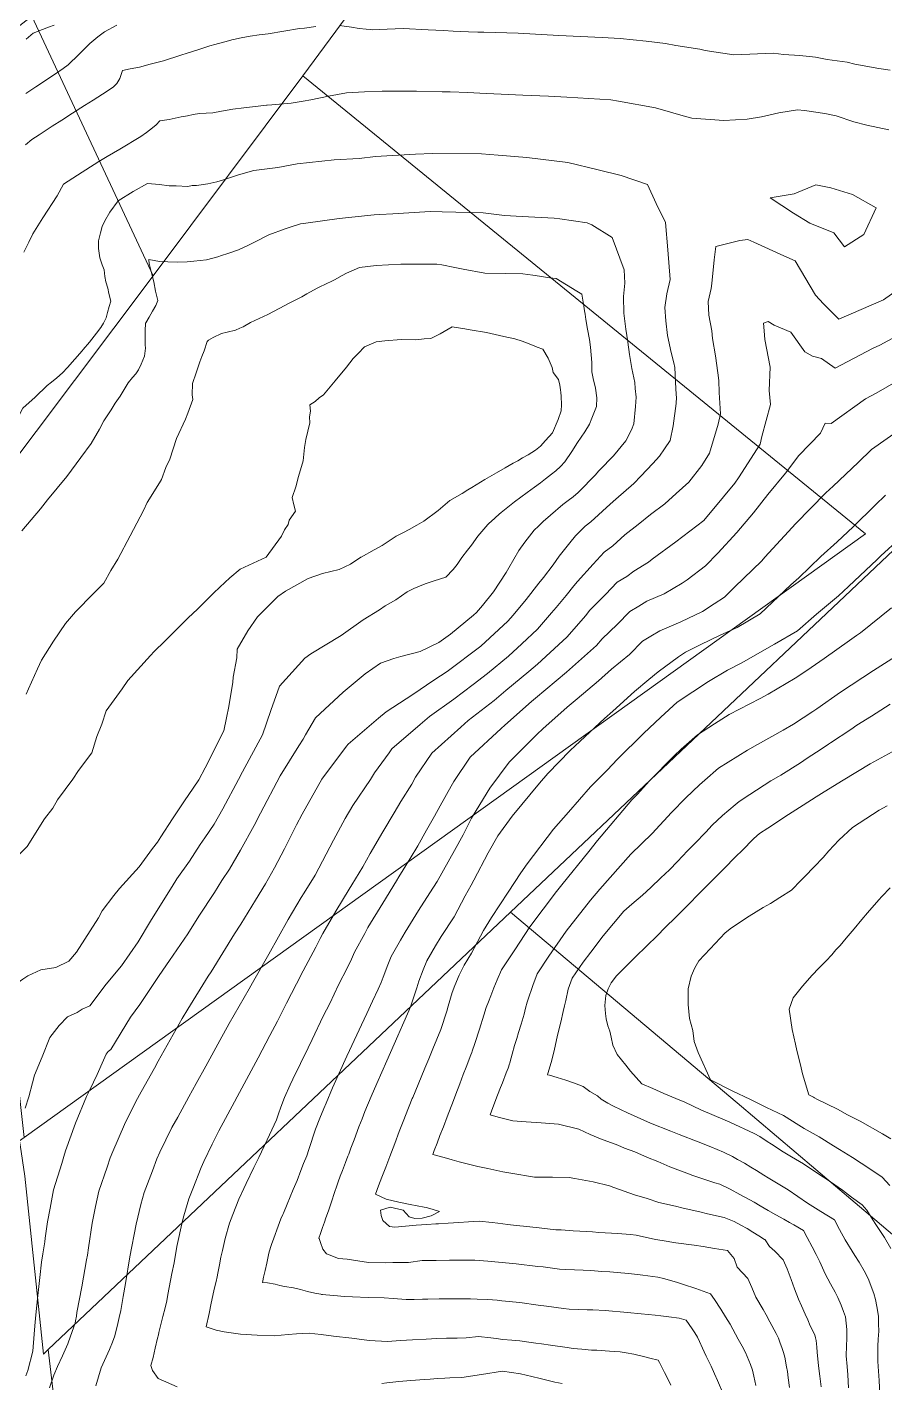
# Model space of a CAD drawing. Header units: inches. Extents: x 11351264 to 11356330, y 6702313 to 6706468.
# Drawn here: x 11353793 to 11354160, y 6705391 to 6705971 of the extents above; entities that cross this region are included whole.
import ezdxf

# ---------------------------------------------------------------- set-up
doc = ezdxf.new("R2010")
doc.units = ezdxf.units.IN
doc.header["$MEASUREMENT"] = 0
doc.layers.add('Shumate_Contours_clip1', color=7, linetype='Continuous', lineweight=0)
doc.layers.add('Shumate_Parcels_clip1', color=7, linetype='Continuous', lineweight=0)

msp = doc.modelspace()

# ---------------------------------------------------------------- linework, layer by layer
at = {"layer": 'Shumate_Contours_clip1'}
msp.add_line((11354070.89, 6705810.3, 1440), (11354070.83, 6705809.78, 1440), dxfattribs=at)
for points, elevation in [([(11353792.33, 6705920.57), (11353795.03, 6705922.74), (11353798.19, 6705924.86), (11353803.74, 6705928.46), (11353807.85, 6705931.09), (11353812.46, 6705934.08), (11353817.55, 6705937.33), (11353821.2, 6705939.69), (11353827.24, 6705943.56), (11353829.93, 6705945.3), (11353831.41, 6705946.72), (11353832.7, 6705948.88), (11353833.81, 6705952.36), (11353837.12, 6705953.02), (11353841.09, 6705953.79), (11353845.69, 6705955.04), (11353851.39, 6705956.53), (11353858.72, 6705958.84), (11353861.53, 6705959.72), (11353866.05, 6705961.25), (11353871.15, 6705962.83), (11353873.37, 6705963.53), (11353879.15, 6705965.1), (11353880.57, 6705965.48), (11353881.35, 6705965.63), (11353884.69, 6705966.33), (11353888.44, 6705967), (11353892.28, 6705967.56), (11353896.22, 6705967.99), (11353902.92, 6705969.16), (11353909.65, 6705970.29), (11353911.78, 6705970.48), (11353916.56, 6705971.17)], 1436), ([(11353792.36, 6705942.52), (11353796.63, 6705945.38), (11353800.02, 6705947.53), (11353801.89, 6705948.75), (11353805.18, 6705950.98), (11353808.34, 6705953.16), (11353810.51, 6705954.73), (11353811.2, 6705955.55), (11353814.46, 6705958.43), (11353816.53, 6705960.63), (11353819.76, 6705963.88), (11353823.26, 6705966.77), (11353826.12, 6705968.87), (11353831.36, 6705971.74)], 1434), ([(11353792.61, 6705965.73), (11353795.55, 6705968.37), (11353799.62, 6705969.94), (11353802.09, 6705970.83), (11353804.54, 6705971.78)], 1432), ([(11353926.73, 6705971.6), (11353931.86, 6705970.84), (11353935.16, 6705970.35), (11353938.13, 6705970.02), (11353939.8, 6705969.83)], 1436), ([(11353939.8, 6705969.83), (11353940.94, 6705969.7), (11353943.67, 6705969.86), (11353953.95, 6705970.37), (11353964.68, 6705969.8), (11353971.23, 6705969.46), (11353975.35, 6705969.16), (11353981.94, 6705968.91), (11353986.01, 6705968.75), (11353988.56, 6705968.76), (11354003.21, 6705968.39), (11354020.6, 6705967.31), (11354039.21, 6705966.49), (11354046.88, 6705965.98), (11354058.11, 6705964.94), (11354066.35, 6705963.87), (11354070.71, 6705963.04), (11354081, 6705961.5), (11354083.34, 6705960.94), (11354095.57, 6705959), (11354112.51, 6705959.75), (11354116.84, 6705959.24), (11354123.85, 6705958.82), (11354130.6, 6705957.99), (11354135.57, 6705957.01), (11354144.18, 6705955.84), (11354147.35, 6705955.04), (11354157.65, 6705953.22), (11354162.5, 6705952.42)], 1436), ([(11353895.79, 6705937.49), (11353897.74, 6705937.68), (11353906.02, 6705938.41), (11353911.22, 6705939.2), (11353914.42, 6705939.73), (11353921.99, 6705941.36), (11353929.67, 6705942.76), (11353937.45, 6705943.27), (11353944.96, 6705943.55), (11353949.01, 6705943.53), (11353959.66, 6705943.51), (11353970.65, 6705943.22), (11353974.16, 6705943.18), (11353981.68, 6705942.92), (11353986.76, 6705942.62), (11353989.64, 6705942.48), (11354005.29, 6705941.77), (11354016.26, 6705941.42), (11354024.09, 6705940.9), (11354042.93, 6705939.76), (11354046.2, 6705939.2), (11354062.09, 6705936.31), (11354074.94, 6705932.6), (11354077.59, 6705932), (11354091.3, 6705930.97), (11354101.32, 6705931.51), (11354107.43, 6705932.44), (11354114.86, 6705934.19), (11354122.89, 6705935.46), (11354125.83, 6705935.24), (11354134.48, 6705933.94), (11354139.37, 6705932.93), (11354146.97, 6705930.34), (11354152.55, 6705928.91), (11354161.92, 6705926.91)], 1438), ([(11353791.55, 6705874.62), (11353793.63, 6705878.83), (11353795.45, 6705882.38), (11353799.63, 6705889.24), (11353805.89, 6705898.63), (11353808.52, 6705903.71), (11353814.56, 6705907.58), (11353823.67, 6705913.33), (11353827.3, 6705915.48), (11353832.68, 6705918.66), (11353841.68, 6705924.02), (11353844.13, 6705925.85), (11353846.67, 6705927.78), (11353848.16, 6705929.12), (11353849.86, 6705930.76), (11353853.75, 6705931.37), (11353858.89, 6705932.44), (11353861.7, 6705932.98), (11353864.03, 6705933.45), (11353866.82, 6705933.96), (11353869.69, 6705934.08), (11353872.54, 6705934.21), (11353876.22, 6705934.99), (11353881.09, 6705935.75), (11353885.76, 6705936.4), (11353889.44, 6705936.84), (11353895.49, 6705937.46), (11353895.79, 6705937.49)], 1438), ([(11353864.38, 6705903.13), (11353865.54, 6705903.12), (11353870.35, 6705903.88), (11353874.21, 6705904.67), (11353877.03, 6705905.52), (11353883.45, 6705907.61), (11353890, 6705909.47), (11353900.3, 6705910.81), (11353908.61, 6705912.42), (11353924.5, 6705914.1), (11353935.12, 6705914.73), (11353942.11, 6705915.49), (11353959.31, 6705916.46), (11353966.52, 6705916.76), (11353987.51, 6705916.66), (11353994.71, 6705916.13), (11354006.97, 6705915.15), (11354024.52, 6705912.94), (11354037.46, 6705909.84), (11354047.36, 6705907.36), (11354058.56, 6705903.49), (11354062.36, 6705895.45), (11354066.31, 6705887.23), (11354067.28, 6705875.53), (11354068.26, 6705862.81), (11354066.96, 6705856.76), (11354066.03, 6705850.87), (11354066.47, 6705845.16), (11354067.19, 6705838.87), (11354068.8, 6705831.66), (11354069.94, 6705827.16), (11354070.25, 6705825.14), (11354070.79, 6705816.09), (11354071.1, 6705811.9), (11354070.89, 6705810.3)], 1440), ([(11353816.95, 6705832.94), (11353819.62, 6705836.04), (11353822.66, 6705839.84), (11353824.46, 6705842.34), (11353825.72, 6705844.18), (11353826.83, 6705846.52), (11353827.45, 6705848.76), (11353828.12, 6705851.31), (11353828.88, 6705853.56), (11353827.91, 6705856.89), (11353827.54, 6705859.13), (11353826.61, 6705861.88), (11353826.23, 6705864.2), (11353825.9, 6705867.04), (11353825.1, 6705869.21), (11353824.1, 6705872.09), (11353823.54, 6705876.19), (11353823.55, 6705879.41), (11353824.36, 6705882.82), (11353825.07, 6705885.54), (11353826.29, 6705887.99), (11353828.34, 6705891.73), (11353831.95, 6705896.61), (11353838.34, 6705900.53), (11353844.49, 6705903.91), (11353849.66, 6705903.49), (11353853.82, 6705903.04), (11353856.83, 6705902.94), (11353861.75, 6705902.69), (11353863.57, 6705903.14), (11353864.38, 6705903.13)], 1440), ([(11353864.34, 6705870.69), (11353869.76, 6705871.29), (11353874.68, 6705872.58), (11353876.21, 6705873.09), (11353878.91, 6705873.96), (11353883.48, 6705875.54), (11353887.47, 6705877.45), (11353890.07, 6705878.68), (11353896.53, 6705882.04), (11353903.43, 6705884.61), (11353906.05, 6705885.44), (11353909.98, 6705886.66), (11353912.28, 6705886.96), (11353926.56, 6705889.01), (11353941.55, 6705890.5), (11353944.03, 6705890.7), (11353949.54, 6705890.95), (11353965.5, 6705892), (11353970.67, 6705891.9), (11353988.23, 6705891.36), (11353997.4, 6705890.26), (11354005.01, 6705889.9), (11354018.6, 6705889.1), (11354021.08, 6705888.82), (11354032.75, 6705887.08), (11354034.82, 6705886.24), (11354043.42, 6705880.9), (11354048.69, 6705867.04), (11354048.94, 6705861.25), (11354048.33, 6705855.65), (11354048.44, 6705848.44), (11354049.4, 6705841.64), (11354050.18, 6705836.23), (11354050.2, 6705836.06)], 1442), ([(11354176.76, 6705866.3), (11354159.6, 6705854.12), (11354140.59, 6705845.86), (11354134, 6705852.52), (11354130.62, 6705856.24), (11354121.91, 6705870.87), (11354117.02, 6705873.07), (11354104.08, 6705878.85), (11354101.51, 6705879.99), (11354098.1, 6705879.51), (11354087.86, 6705877.06), (11354087.11, 6705871.24), (11354086.11, 6705861.15), (11354085.91, 6705858.99), (11354084.66, 6705853.43), (11354084.82, 6705847.62), (11354086.11, 6705840.85), (11354086.45, 6705837.67), (11354087.68, 6705830.26), (11354088.78, 6705822.96), (11354089.17, 6705819.59), (11354089.31, 6705814.58), (11354089.87, 6705805.41), (11354088.84, 6705801.02), (11354085.19, 6705788.48), (11354081.81, 6705783.31), (11354076.33, 6705776.18), (11354070.91, 6705771.25), (11354066.05, 6705766.83), (11354059.89, 6705762.33), (11354054.6, 6705758.02), (11354048.86, 6705753.53), (11354043.74, 6705748.93), (11354040.01, 6705746.14), (11354035.32, 6705740.96), (11354028.57, 6705733.67), (11354027.08, 6705731.77), (11354023.78, 6705727.65), (11354019.46, 6705722.42), (11354017.55, 6705720.23), (11354011.55, 6705713.14), (11354004.87, 6705706.9), (11353999.04, 6705701.6), (11353990.16, 6705694.29), (11353983.91, 6705689.51), (11353975.75, 6705683.25), (11353965.26, 6705675.89), (11353961.3, 6705672.36), (11353949.17, 6705661.99), (11353948.06, 6705660.29), (11353941.71, 6705651.71), (11353939.95, 6705648.87), (11353932.49, 6705637.76), (11353929.14, 6705632.18), (11353924.22, 6705622.83), (11353919.44, 6705613.94), (11353916.25, 6705607.95), (11353911.58, 6705600.33), (11353910.35, 6705598.38), (11353904.74, 6705588.91), (11353896.43, 6705574.09), (11353889.46, 6705561.78), (11353888.07, 6705559.2), (11353879.45, 6705544.4), (11353875.54, 6705537.15), (11353869.46, 6705526.12), (11353865.41, 6705518.74), (11353862.2, 6705512.98), (11353857.45, 6705504.38), (11353854.94, 6705499.85), (11353849.8, 6705489.37), (11353848.45, 6705486.41), (11353846.59, 6705481.4), (11353843.06, 6705472.1), (11353841.64, 6705466.94), (11353839.68, 6705458.47), (11353836.99, 6705444.51), (11353835.16, 6705433.15), (11353834.13, 6705427.5), (11353833.08, 6705421.5), (11353832.38, 6705418.6), (11353831.49, 6705414.76), (11353830.42, 6705410.27), (11353829.2, 6705407.25), (11353828.51, 6705405.64)], 1438), ([(11353843.57, 6705834.96), (11353843.52, 6705837.22), (11353843.47, 6705840.96), (11353843.61, 6705844.17), (11353843.74, 6705844.4), (11353845.17, 6705846.76), (11353846.71, 6705849.31), (11353848.04, 6705851.75), (11353848.89, 6705853.96), (11353847.97, 6705857.86), (11353847.17, 6705861.82), (11353846.19, 6705865.69), (11353845.32, 6705869.12), (11353845.16, 6705869.61), (11353845.05, 6705871.37), (11353849.69, 6705870.6), (11353853.26, 6705870.49), (11353857.34, 6705870.24), (11353861.51, 6705870.37), (11353864.34, 6705870.69)], 1442), ([(11353919.83, 6705860.51), (11353924.62, 6705862.77), (11353927.86, 6705864.55), (11353929.7, 6705865.57), (11353935.26, 6705868.01), (11353942.43, 6705868.83), (11353952.99, 6705869.5), (11353968.45, 6705869.49), (11353970.48, 6705869.1), (11353976.17, 6705867.97), (11353979.73, 6705867.26), (11353988.97, 6705865.65), (11353997.92, 6705865.4), (11354005.2, 6705865.24), (11354007.4, 6705865.06), (11354009.52, 6705864.73), (11354010.48, 6705864.58)], 1444), ([(11354010.48, 6705864.58), (11354016.81, 6705863.62), (11354019.56, 6705863.31), (11354028.38, 6705857.85), (11354030.48, 6705856.62), (11354031.42, 6705851.42), (11354031.69, 6705849.48)], 1444), ([(11353884.08, 6705841.98), (11353885.54, 6705842.61), (11353888.63, 6705844.41), (11353896.01, 6705847.94), (11353903.3, 6705851.69), (11353905.16, 6705852.77), (11353910.55, 6705855.51), (11353912.68, 6705856.68), (11353917.17, 6705859.15), (11353919.21, 6705860.22), (11353919.83, 6705860.51)], 1444), ([(11354031.69, 6705849.48), (11354031.9, 6705848.05), (11354032.17, 6705845.82), (11354032.98, 6705841.68), (11354033.75, 6705837.13), (11354034.22, 6705833.86), (11354034.71, 6705827.4), (11354034.83, 6705823.32), (11354035.38, 6705820.5), (11354036.32, 6705816.34), (11354036.92, 6705812.27), (11354036.73, 6705808.53), (11354034.76, 6705803.57), (11354033.77, 6705801), (11354031.76, 6705797.74), (11354028.67, 6705793.08), (11354026.24, 6705789.19), (11354023.24, 6705784.86), (11354021.35, 6705782.86), (11354019.3, 6705780.93), (11354017.51, 6705779.48), (11354014.95, 6705777.51), (11354012.74, 6705775.9), (11354010.26, 6705774.05), (11354007.07, 6705771.74), (11354001.65, 6705767.69), (11353995.97, 6705763.18), (11353995.08, 6705762.38)], 1444), ([(11354175.21, 6705844), (11354158.13, 6705834.8), (11354154.91, 6705833.31), (11354139, 6705824.94), (11354133.12, 6705829.01), (11354129.33, 6705830.07), (11354126.03, 6705831.91), (11354120.06, 6705840.4), (11354112.87, 6705843.3), (11354110.34, 6705844.88), (11354108.22, 6705844.22), (11354108.51, 6705840.97), (11354108.92, 6705837.26), (11354111.07, 6705825.36), (11354110.76, 6705815.3), (11354111.31, 6705809.32), (11354107.57, 6705795.63), (11354106.82, 6705792.42), (11354097.53, 6705777.93), (11354096.03, 6705775.68), (11354091.18, 6705769.84), (11354082.73, 6705759.68), (11354070.79, 6705750.55), (11354060.64, 6705743.1), (11354059.06, 6705741.87), (11354052.77, 6705738.05), (11354049.71, 6705735.79), (11354045.57, 6705733.29), (11354040.62, 6705728.07), (11354033.93, 6705721.28), (11354032.03, 6705718.98), (11354027.16, 6705713.38), (11354024.01, 6705709.73), (11354022.35, 6705708.26), (11354011.54, 6705698.18), (11354007.79, 6705695.04), (11353997.93, 6705686.94), (11353993.02, 6705682.69), (11353981.76, 6705674.12), (11353978.69, 6705671.28), (11353966.21, 6705660.16), (11353959.32, 6705649.82), (11353957.66, 6705646.82), (11353952.98, 6705639.41), (11353950.17, 6705634.52), (11353945.27, 6705626.49), (11353939.83, 6705617.18), (11353936.76, 6705611.52), (11353931.95, 6705603.74), (11353930.83, 6705601.94), (11353925.11, 6705592.5), (11353919.66, 6705582.91), (11353918.5, 6705580.76), (11353916.63, 6705577.09), (11353911.24, 6705566.97), (11353908.38, 6705561.32), (11353904.05, 6705553.14), (11353900.15, 6705545.47), (11353896.84, 6705539.31), (11353891.9, 6705529.7), (11353888.86, 6705524.08), (11353882.95, 6705513.04), (11353881.78, 6705510.92), (11353875.07, 6705498.5), (11353872.17, 6705492.72), (11353868.59, 6705485.29), (11353867.49, 6705482.83), (11353863.86, 6705473.64), (11353862.15, 6705469.38), (11353860.04, 6705462.04), (11353859.51, 6705459.95), (11353857.12, 6705449.02), (11353855.87, 6705441.94), (11353855, 6705437.35), (11353853.26, 6705428.47), (11353852.74, 6705425.66), (11353852.03, 6705422.75), (11353851.11, 6705418.92), (11353849.43, 6705412.16), (11353849.16, 6705411.08)], 1436), ([(11353849.65, 6705775.82), (11353850.53, 6705777.21), (11353852.39, 6705782.34), (11353854.02, 6705786.02), (11353856.9, 6705794.75), (11353860.81, 6705803.04), (11353861.73, 6705805.65), (11353863.88, 6705811.5), (11353863.66, 6705813.56), (11353863.75, 6705818.31), (11353865.3, 6705822.97), (11353866.99, 6705827.67), (11353867.78, 6705829.95), (11353868.76, 6705832.39), (11353870.12, 6705836.3), (11353870.69, 6705836.87), (11353872.56, 6705838.08), (11353876.22, 6705839.7), (11353878.68, 6705840.28), (11353882.18, 6705841.15), (11353884.08, 6705841.98)], 1444), ([(11353851.88, 6705708.09), (11353857.98, 6705714.13), (11353861.96, 6705718.07), (11353865.89, 6705721.81), (11353872.71, 6705728.64), (11353875.45, 6705731.22), (11353879.82, 6705735.15), (11353884.25, 6705738.84), (11353895.34, 6705743.96), (11353901.86, 6705752.97), (11353903.24, 6705755.7), (11353904.69, 6705757.94), (11353905.2, 6705759.91), (11353907.88, 6705763.68), (11353907.13, 6705766.43), (11353906.5, 6705769.62), (11353908.04, 6705774.19), (11353909.14, 6705778.56), (11353911.17, 6705785.28), (11353911.71, 6705791.03), (11353912.28, 6705794.33), (11353914.09, 6705801.55), (11353913.82, 6705804.05), (11353914.3, 6705806.52), (11353914.07, 6705809.25), (11353916.28, 6705810.65), (11353918.04, 6705812.28), (11353919.9, 6705813.54), (11353924.82, 6705819.44), (11353929.68, 6705825.39), (11353932.57, 6705829), (11353934.74, 6705831.18), (11353937.4, 6705834.07), (11353942.39, 6705836.18), (11353946.11, 6705836.57), (11353953.19, 6705837.17), (11353959.35, 6705837.11), (11353963.02, 6705837.41), (11353965.84, 6705837.57), (11353969.85, 6705839.58), (11353974.92, 6705842.58), (11353980.46, 6705841.7), (11353982.68, 6705841.31), (11353989.71, 6705840.16), (11353997.09, 6705838.55), (11354001.84, 6705837.52), (11354004.89, 6705836.53), (11354006.74, 6705835.73), (11354009.39, 6705834.82), (11354011.4, 6705833.86), (11354013.75, 6705832.99), (11354016.1, 6705829.24), (11354017.74, 6705825.16), (11354018.27, 6705823.13), (11354020.48, 6705820.03), (11354021.07, 6705817.66), (11354021.4, 6705815.6), (11354021.52, 6705814.46), (11354021.65, 6705812.88), (11354021.78, 6705809.18), (11354021.61, 6705806.61), (11354020.29, 6705802.92), (11354017.89, 6705797.22), (11354014.88, 6705793.94), (11354012.85, 6705791.6), (11354010.6, 6705789.87), (11354007.49, 6705787.82), (11354005.11, 6705786.56), (11354003.04, 6705785.32), (11354001.14, 6705784.31), (11353997.62, 6705782.3), (11353993.98, 6705780.14), (11353989.02, 6705777.26), (11353983.44, 6705773.84), (11353981.66, 6705772.89), (11353979.2, 6705771.31), (11353974.03, 6705768.21), (11353968.92, 6705764.06), (11353962.82, 6705759.5), (11353959.91, 6705757.78), (11353956.52, 6705755.81), (11353954.09, 6705754.56), (11353950.94, 6705752.95), (11353948.01, 6705751.02), (11353944.95, 6705748.97), (11353941.55, 6705747.11)], 1446), ([(11353790.66, 6705755.23), (11353798.73, 6705764.77), (11353801.75, 6705768.54), (11353810.02, 6705778.5), (11353815.96, 6705786.74), (11353820.43, 6705792.68), (11353824.01, 6705798.78), (11353825.87, 6705802.34), (11353829, 6705807.1), (11353830.68, 6705809.89), (11353832.75, 6705812.88), (11353836.22, 6705818.69), (11353838.16, 6705820.96), (11353839.5, 6705822.45), (11353840.7, 6705824.16), (11353841.83, 6705826.57), (11353843.24, 6705830.13), (11353843.61, 6705833.45), (11353843.57, 6705834.96)], 1442), ([(11354050.2, 6705836.06), (11354050.93, 6705830.8), (11354051.96, 6705824.77), (11354053.15, 6705818.82), (11354053.28, 6705816.29), (11354053.75, 6705812.58), (11354053.5, 6705808.55), (11354052.8, 6705801.12), (11354051.82, 6705798.55), (11354049.4, 6705793.79), (11354044.02, 6705787.38), (11354038.1, 6705781.21), (11354036.67, 6705779.65)], 1442), ([(11353726.82, 6705728.35), (11353732.93, 6705730.14), (11353736.46, 6705732.3), (11353744.59, 6705737.56), (11353749.56, 6705743.43), (11353754.14, 6705748.87), (11353756.78, 6705751.99), (11353765.37, 6705762.6), (11353769.33, 6705767.78), (11353774.99, 6705777.13), (11353781.13, 6705788.39), (11353783.11, 6705792.41), (11353791.07, 6705807.77), (11353796.36, 6705812.56), (11353801.6, 6705817.46), (11353803.43, 6705818.96), (11353805.65, 6705820.82), (11353808.15, 6705822.97), (11353810.27, 6705825.18), (11353813.34, 6705828.75), (11353816.48, 6705832.39), (11353816.95, 6705832.94)], 1440), ([(11354171.63, 6705822.95), (11354156.56, 6705814.25), (11354151.99, 6705811.85), (11354137.19, 6705801.22), (11354134.76, 6705801.42), (11354132.63, 6705797.12), (11354123.42, 6705787.52), (11354117.77, 6705779.96), (11354110.14, 6705770.88), (11354104.04, 6705763.01), (11354096.85, 6705754.59), (11354088.74, 6705745.76), (11354083.48, 6705740.38), (11354075.55, 6705734.26), (11354073.51, 6705732.94), (11354065.77, 6705728.39), (11354058.36, 6705725.14), (11354054.85, 6705723.04), (11354050.98, 6705720.8), (11354045.58, 6705715.27), (11354039.21, 6705709.1), (11354036.75, 6705706.24), (11354023.88, 6705694.8), (11354010.59, 6705683.68), (11354008.88, 6705682.21), (11353997.48, 6705672.1), (11353995.99, 6705670.62), (11353982.72, 6705658.39), (11353975.7, 6705648.06), (11353974.5, 6705645.99), (11353969.8, 6705637.61), (11353967.44, 6705633.09), (11353963.95, 6705627.15), (11353960.21, 6705620.43), (11353957.03, 6705615.05), (11353952.18, 6705607.23), (11353951.09, 6705605.47), (11353945.25, 6705595.96), (11353938.93, 6705585.45), (11353937.53, 6705582.91), (11353933.11, 6705574.95), (11353931.85, 6705571.93), (11353930.17, 6705568.42), (11353926.37, 6705560.94), (11353922.57, 6705553.03), (11353919.78, 6705547.5), (11353915.02, 6705537.51), (11353913.26, 6705534.04), (11353906.75, 6705520.59), (11353905.64, 6705518.16), (11353903.2, 6705512.8), (11353901.64, 6705508.63), (11353900.6, 6705505.75), (11353899.7, 6705503.2), (11353895.73, 6705494.68), (11353892.18, 6705487.03), (11353890.08, 6705482.7), (11353886.77, 6705475.94), (11353885.8, 6705473.84), (11353883.64, 6705469.24), (11353881.03, 6705462.71), (11353879.65, 6705458.98), (11353877.8, 6705452.4), (11353876.58, 6705447.3), (11353875.96, 6705444.37), (11353875.31, 6705441.04), (11353874.78, 6705438.26), (11353874.21, 6705435.32)], 1434), ([(11354070.83, 6705809.78), (11354069.61, 6705800.21), (11354068.26, 6705793.99), (11354065.95, 6705790.35), (11354063.72, 6705787.19), (11354060.91, 6705784.05), (11354055.76, 6705778.65), (11354052.71, 6705775.55), (11354045.06, 6705768.92), (11354042.69, 6705766.72), (11354034.35, 6705759.21), (11354031.96, 6705757.23), (11354030.33, 6705755.67), (11354027.74, 6705753.17), (11354025.29, 6705750.2), (11354020.76, 6705744.5), (11354018.26, 6705740.69), (11354014.06, 6705735.34), (11354012.08, 6705732.86), (11354006.65, 6705725.92), (11354001.16, 6705719.2), (11353998.83, 6705716.62), (11353987.29, 6705705.94), (11353972.85, 6705695.03), (11353967.1, 6705691.31), (11353958.12, 6705685.28), (11353946.75, 6705677.87), (11353943.48, 6705675.14), (11353930.39, 6705664.01), (11353929.77, 6705663.15), (11353919.2, 6705648.94), (11353910.67, 6705633.97), (11353908.35, 6705629.51), (11353903.16, 6705619.17), (11353898.83, 6705611.01), (11353895.02, 6705604.26), (11353890.69, 6705597.23), (11353884.47, 6705586.88), (11353881.8, 6705582.82), (11353871.72, 6705566.57), (11353870.46, 6705564.68), (11353861.78, 6705550.48), (11353859.35, 6705546.52), (11353849.07, 6705528.27), (11353847.45, 6705525.32), (11353841.78, 6705515.13), (11353839.49, 6705510.95), (11353834.69, 6705501.23), (11353829.6, 6705489.65), (11353828.52, 6705486.94), (11353827.23, 6705482.97), (11353823.7, 6705472.62), (11353822.28, 6705466.1), (11353820.87, 6705458.97), (11353819.28, 6705448.4), (11353818.75, 6705445.3), (11353818.4, 6705443.21), (11353816.34, 6705431.64), (11353814.28, 6705420.65), (11353814.04, 6705419.08), (11353813.7, 6705417.11)], 1440), ([(11354166.51, 6705798.5), (11354154.52, 6705790.04), (11354148.77, 6705784.55), (11354138.07, 6705774.43), (11354134.93, 6705771.5), (11354121.94, 6705758.24), (11354118.97, 6705755), (11354108.87, 6705744.08), (11354107.51, 6705742.51), (11354095.91, 6705731.24), (11354091.54, 6705726.88), (11354087.21, 6705724), (11354082.2, 6705720.81), (11354072.84, 6705716.28), (11354063.86, 6705712.45), (11354060.02, 6705710.26), (11354056.5, 6705708.04), (11354050.87, 6705702.38), (11354043.17, 6705696.05), (11354037.63, 6705691.04), (11354028.47, 6705683.39), (11354024.21, 6705679.75), (11354013.83, 6705670.51), (11354011.34, 6705668.31), (11354000.06, 6705657.04), (11353999.6, 6705656.55), (11353999.39, 6705656.3), (11353991.03, 6705645.17), (11353989.91, 6705643.28), (11353983.3, 6705632.31), (11353979.65, 6705625.2), (11353976.02, 6705618.52), (11353968.52, 6705605.18), (11353965.39, 6705600.27), (11353960.56, 6705592.82), (11353954.8, 6705583.56), (11353952.79, 6705580.05), (11353948.84, 6705573.08), (11353947.47, 6705569.47), (11353945.37, 6705564.31), (11353944.55, 6705561.92), (11353943.27, 6705559.06), (11353940.82, 6705553.9), (11353938.46, 6705548.72), (11353936.14, 6705543.9), (11353931.07, 6705532.82), (11353929.91, 6705530.38), (11353923.76, 6705516.84), (11353920.95, 6705510.37), (11353920.04, 6705508.02), (11353918.27, 6705503.86), (11353916.44, 6705499.11), (11353915.65, 6705496.68), (11353914.44, 6705493.02), (11353913.61, 6705490.47), (11353912.67, 6705487.78), (11353911.31, 6705484.49), (11353910.17, 6705481.42), (11353908.63, 6705477.17), (11353906.95, 6705473.29), (11353904.33, 6705467.02), (11353902.7, 6705463.25), (11353902.44, 6705462.63)], 1432), ([(11353792.54, 6705685.45), (11353793.58, 6705687.65), (11353797.38, 6705696.22), (11353799.1, 6705699.95), (11353804.21, 6705708.13), (11353809.44, 6705715.68), (11353813.71, 6705720.57), (11353821.34, 6705728.52), (11353825.8, 6705732.86), (11353828.85, 6705738.25), (11353831.88, 6705743.19), (11353837.13, 6705753.11), (11353842.8, 6705763.93), (11353844.42, 6705767.47), (11353849.65, 6705775.82)], 1444), ([(11354036.67, 6705779.65), (11354036.64, 6705779.62), (11354028.93, 6705771.71), (11354026.79, 6705769.83), (11354024.71, 6705768.32), (11354022.36, 6705766.56), (11354017.08, 6705762.01), (11354013.98, 6705759.35), (11354011.93, 6705757.35), (11354010.09, 6705755.65), (11354006.14, 6705750.38), (11354003.5, 6705746.93), (11353999.25, 6705739.39), (11353998.13, 6705737.44), (11353992.68, 6705729.16), (11353988.01, 6705723.29), (11353985.33, 6705720.32), (11353984.05, 6705719.13), (11353974.28, 6705711.06), (11353969.33, 6705707.48), (11353961.32, 6705703.69), (11353952.94, 6705701.44), (11353950.01, 6705700.65), (11353944.33, 6705698.65), (11353937.68, 6705694.07), (11353928.32, 6705686.25), (11353916.44, 6705675.24), (11353912.2, 6705667.97), (11353911.13, 6705666.07), (11353909.37, 6705663.25), (11353901.33, 6705650.36), (11353892.95, 6705634.49), (11353890.17, 6705629.2), (11353884.35, 6705618.65), (11353879.62, 6705610.5), (11353876.41, 6705605.69), (11353873.21, 6705600.54), (11353866.46, 6705590.36), (11353861.77, 6705582.85), (11353853.93, 6705571.31), (11353849.44, 6705565.01), (11353841.24, 6705552.58), (11353837.18, 6705547.18), (11353828.85, 6705533.23), (11353827.68, 6705532.44), (11353826.85, 6705531.26), (11353825.73, 6705528.78), (11353823.02, 6705522.57), (11353819.76, 6705516.08), (11353818.4, 6705513.1), (11353813.74, 6705501.79), (11353809.43, 6705489.87), (11353808.62, 6705487.48), (11353807.79, 6705484.46), (11353804.28, 6705473.15), (11353802.88, 6705465.33), (11353801.76, 6705459.49), (11353800.75, 6705452.45)], 1442), ([(11354160.55, 6705770.61), (11354156.16, 6705766.34), (11354146.67, 6705757.06), (11354139.9, 6705750.65), (11354132.85, 6705744.25), (11354123.38, 6705735.19), (11354119.96, 6705732.23), (11354106.91, 6705719.79), (11354097.07, 6705713.94), (11354089.78, 6705710.62), (11354085.85, 6705708.73), (11354080.81, 6705706.31), (11354074.94, 6705703.38), (11354071.94, 6705701.43), (11354063.14, 6705694.92), (11354059.23, 6705691.66), (11354053.1, 6705686.47), (11354043.81, 6705678.13), (11354040.19, 6705674.95), (11354027.65, 6705663.31), (11354025.55, 6705661.2), (11354016, 6705651.39), (11354012.33, 6705647.24), (11354000.61, 6705633.19), (11353994.58, 6705624.74), (11353990.38, 6705617.53), (11353984.18, 6705605.75), (11353983.12, 6705603.69), (11353980.57, 6705599.02), (11353975.76, 6705590.07), (11353970.33, 6705581.72), (11353967.83, 6705577.63), (11353964.17, 6705571.26), (11353962.56, 6705567.43), (11353960.71, 6705562.49), (11353959.88, 6705559.69), (11353957.26, 6705551.9), (11353956.35, 6705549.76), (11353953.7, 6705543.75), (11353951.69, 6705539.06), (11353950.14, 6705535.59), (11353947.01, 6705528.43), (11353942.73, 6705518.72), (11353940.34, 6705513.2), (11353937.64, 6705506.7), (11353936.47, 6705503.67), (11353935.07, 6705500.17), (11353932.99, 6705494.63), (11353931.62, 6705491), (11353930.67, 6705488.45)], 1430), ([(11353995.08, 6705762.38), (11353991.61, 6705759.25), (11353990.86, 6705758.6), (11353990.73, 6705758.49), (11353990.21, 6705757.94), (11353985.97, 6705753.06), (11353983.31, 6705749.15), (11353981.58, 6705746.96), (11353979.15, 6705743.86), (11353977.18, 6705740.89), (11353975.39, 6705738.74), (11353972.26, 6705735.48), (11353967.29, 6705733.86), (11353963.37, 6705732.56), (11353958.5, 6705730.67), (11353955.76, 6705729.13), (11353950.84, 6705725.82), (11353946.33, 6705723.18), (11353943.88, 6705721.46), (11353936.9, 6705717.22), (11353927.5, 6705710.47), (11353914.45, 6705702.59), (11353911.9, 6705700.72), (11353901.03, 6705688.79), (11353897.37, 6705678.43), (11353893.69, 6705667.94), (11353885.16, 6705652.09), (11353883.44, 6705648.86), (11353876.71, 6705636.23), (11353873.04, 6705629.71), (11353869.04, 6705623.93), (11353867.12, 6705621.04), (11353862.48, 6705613.93), (11353857.08, 6705606.32), (11353855.11, 6705603.11), (11353851.16, 6705596.89), (11353845.84, 6705588.25), (11353840.58, 6705579.34), (11353833.32, 6705569.16), (11353826.88, 6705561.27), (11353819.89, 6705551.99), (11353816.51, 6705550.61), (11353814.43, 6705549.14), (11353810.22, 6705547.21), (11353806.74, 6705543.5), (11353802.69, 6705538.42), (11353799.36, 6705530.12), (11353796.16, 6705522.31), (11353795.23, 6705518.99), (11353793.65, 6705513.03), (11353792.06, 6705508.16)], 1444), ([(11353941.55, 6705747.11), (11353936, 6705744.06), (11353935.9, 6705743.99)], 1446), ([(11354166.62, 6705752.08), (11354158.57, 6705744.54), (11354157, 6705743), (11354144.73, 6705731.47), (11354140.35, 6705727.48), (11354130.98, 6705719.58), (11354122.78, 6705712.47), (11354113, 6705706.81), (11354098.75, 6705698.66), (11354092.92, 6705695.62), (11354084.72, 6705690.78), (11354071.3, 6705681.9), (11354064.34, 6705675.52), (11354056.95, 6705668.59), (11354045.81, 6705657.6), (11354041.32, 6705652.88), (11354034.14, 6705645.69), (11354024.76, 6705634.92), (11354018.32, 6705627.62), (11354007.06, 6705612.76), (11354004.38, 6705608.97), (11353998.98, 6705600.63), (11353991.88, 6705589.85), (11353988.39, 6705584.25), (11353983.18, 6705574.57), (11353980.04, 6705569.37), (11353978, 6705565.12), (11353976.07, 6705560.66), (11353975.02, 6705557.61), (11353973.26, 6705551.81), (11353972.62, 6705549.65), (11353970.08, 6705541.79), (11353966.69, 6705533.51), (11353964.97, 6705529.29), (11353963.28, 6705525.23), (11353960.42, 6705518.34), (11353958.06, 6705512.74), (11353957.91, 6705512.37)], 1428), ([(11353935.9, 6705743.99), (11353931.44, 6705740.98), (11353926.55, 6705738.71), (11353919.51, 6705736.99), (11353913.37, 6705734.89), (11353903.61, 6705729.49), (11353900.31, 6705727.12), (11353891.68, 6705718.5), (11353887.49, 6705712.55), (11353882.93, 6705704.7), (11353882.79, 6705700.89), (11353881.26, 6705692.59), (11353881.12, 6705690.47), (11353879.33, 6705680.08), (11353878.33, 6705675.2), (11353877.15, 6705669.72), (11353869.23, 6705653.8), (11353866.53, 6705648.76), (11353861.91, 6705642.03), (11353860.59, 6705640.12), (11353855.27, 6705632.08), (11353850.18, 6705624.28), (11353848.74, 6705622.07), (11353846.66, 6705619.25), (11353840.96, 6705611.48), (11353832.48, 6705602.24), (11353830.15, 6705599.17)], 1446), ([(11354163.16, 6705722.4), (11354149.84, 6705711.64), (11354148.12, 6705710.51), (11354145.07, 6705708.36), (11354134.25, 6705700.7), (11354126.83, 6705695.52), (11354121.78, 6705692.19), (11354110.25, 6705685.45), (11354106.9, 6705683.55), (11354093.59, 6705676.63), (11354087.26, 6705672.71), (11354080.05, 6705667.95), (11354075.35, 6705663.9), (11354072.97, 6705661.77), (11354070.09, 6705659.01), (11354066.19, 6705655.09), (11354063.26, 6705652.12), (11354059.52, 6705648.24), (11354054.39, 6705642.62), (11354051.97, 6705640.09), (11354037.21, 6705622.7), (11354033.54, 6705618.08), (11354021.94, 6705603.82), (11354019.67, 6705600.88), (11354008.28, 6705585.72), (11354001.8, 6705575.91), (11353996.14, 6705567.45), (11353994.25, 6705563.16), (11353992.83, 6705559.64), (11353991.46, 6705556.26), (11353990.5, 6705553.66), (11353989.59, 6705551.26), (11353988.49, 6705547.94), (11353986.66, 6705541.95), (11353984.68, 6705535.89)], 1426), ([(11353787.23, 6705614.49), (11353793.05, 6705620.21), (11353800.34, 6705632.01), (11353803.93, 6705636.61), (11353805.93, 6705640.19), (11353812.49, 6705648.96), (11353815.01, 6705652.72), (11353820.64, 6705660.27), (11353822.86, 6705667.2), (11353825.01, 6705672.59), (11353826.83, 6705678.25), (11353833.6, 6705687.73), (11353836.04, 6705691.16), (11353845.77, 6705701.92), (11353847.37, 6705703.63), (11353851.88, 6705708.09)], 1446), ([(11354164.75, 6705701.51), (11354155.4, 6705695.58), (11354141.32, 6705686.19), (11354131.12, 6705679.16), (11354129.4, 6705677.93), (11354121.16, 6705672.59), (11354116.69, 6705670.04), (11354105.65, 6705663.85), (11354101.42, 6705661.37), (11354088.97, 6705653.74), (11354083.14, 6705648.58), (11354080.95, 6705646.56), (11354075.02, 6705641), (11354068.95, 6705634.75), (11354060.63, 6705625.74), (11354051.43, 6705616.94), (11354038.23, 6705601.88), (11354034.16, 6705597.14), (11354023.75, 6705583.88), (11354016.41, 6705573.17), (11354011.31, 6705565.65), (11354009.47, 6705560.7), (11354007.4, 6705554.4), (11354007.15, 6705553.58)], 1424), ([(11354162.48, 6705681.06), (11354154.56, 6705676.02), (11354148.22, 6705672.05), (11354145.62, 6705670.32), (11354136.98, 6705664.54)], 1422), ([(11354163.43, 6705660.63), (11354153.89, 6705655.57), (11354142.33, 6705648.57), (11354134.28, 6705643.56), (11354130.82, 6705641.37), (11354125.23, 6705637.93), (11354119.01, 6705633.84), (11354110.13, 6705628.01), (11354106.55, 6705625.69), (11354104.21, 6705623.66), (11354098.96, 6705618.39), (11354096.61, 6705615.97), (11354091.14, 6705610.49), (11354088.99, 6705608.29), (11354083.31, 6705602.59), (11354081.37, 6705600.6), (11354075.49, 6705594.7), (11354069.32, 6705588.52), (11354067.62, 6705586.91), (11354061.3, 6705580.57), (11354059.73, 6705579.15), (11354051.85, 6705571.4), (11354045.28, 6705564.77), (11354043.1, 6705561.86), (11354041.76, 6705559.3), (11354040.75, 6705556.41), (11354040.29, 6705552.09), (11354040.57, 6705548.66), (11354040.93, 6705546.44), (11354041.63, 6705543.34), (11354042.47, 6705541.07), (11354043.05, 6705538.6), (11354043.71, 6705535.13), (11354045.69, 6705531.19), (11354049.29, 6705526.51), (11354051.32, 6705523.98), (11354056.19, 6705518.65), (11354060.88, 6705516.64), (11354065.57, 6705514.5), (11354070.71, 6705512.27), (11354074.57, 6705510.7), (11354081.49, 6705507.49), (11354091.92, 6705503.06), (11354093.91, 6705502.22), (11354104.36, 6705497.37), (11354106.78, 6705495.97), (11354109.87, 6705493.95), (11354111.75, 6705492.71), (11354116.72, 6705489.44), (11354120.25, 6705487.3), (11354125.37, 6705484.31), (11354132.85, 6705479.39), (11354135.5, 6705477.6), (11354142.07, 6705473.01), (11354145.97, 6705470), (11354150.52, 6705466.76), (11354152.55, 6705464.55), (11354155.13, 6705460.4), (11354156.39, 6705458.41), (11354160.03, 6705452.82), (11354162.78, 6705448.14)], 1420), ([(11354136.98, 6705664.54), (11354136.19, 6705664.01), (11354132.97, 6705661.89), (11354127, 6705657.93)], 1422), ([(11354127, 6705657.93), (11354124.13, 6705656.03), (11354115.73, 6705650.65), (11354114.73, 6705650.1)], 1422), ([(11354114.73, 6705650.1), (11354111.39, 6705648.24), (11354102.5, 6705642.44), (11354097.91, 6705639.47), (11354096.18, 6705637.97), (11354090.73, 6705633.43), (11354086.37, 6705629.27), (11354083.54, 6705626.36), (11354078.95, 6705621.52), (11354075.8, 6705618.29), (11354071.52, 6705613.78), (11354068.06, 6705610.22), (11354064.39, 6705606.72), (11354060.09, 6705602.64), (11354056.43, 6705599.34), (11354051.93, 6705595.45), (11354048.54, 6705592.43), (11354039.6, 6705582), (11354034.28, 6705574.94)], 1422), ([(11354161.18, 6705637.61), (11354157.76, 6705635.72), (11354146.33, 6705628.35), (11354140.52, 6705622.87), (11354136.22, 6705618.28), (11354133.81, 6705615.5), (11354130.02, 6705611.4), (11354126.05, 6705607.32), (11354124.4, 6705605.83), (11354120.29, 6705601.55), (11354115.27, 6705598.37), (11354111.34, 6705595.73), (11354108.21, 6705594.04), (11354102.12, 6705590.38), (11354094.57, 6705585.41), (11354091.81, 6705583.19), (11354085.51, 6705576.41), (11354080.65, 6705571.21), (11354078.83, 6705568.21), (11354077.3, 6705564.66), (11354075.99, 6705559.22), (11354076.09, 6705552.56), (11354076.66, 6705546.6), (11354077.99, 6705541.42), (11354078.56, 6705536.68), (11354080.33, 6705531.96), (11354085.55, 6705520.24), (11354094.82, 6705515.62), (11354102.7, 6705511.87), (11354105.87, 6705510.33), (11354109.64, 6705508.48), (11354116.91, 6705505.02), (11354123.37, 6705500.88), (11354125.75, 6705499.48), (11354132.08, 6705495.87), (11354138.19, 6705492), (11354140.89, 6705490.51), (11354146.36, 6705487.04), (11354150.1, 6705484.69), (11354152.06, 6705483.28), (11354159.14, 6705478.64), (11354162.33, 6705475.11)], 1418), ([(11354162.48, 6705602.55), (11354158.97, 6705598.71), (11354157.74, 6705597.3), (11354152.75, 6705591.73), (11354150.4, 6705588.9), (11354147.05, 6705584.92), (11354143.74, 6705580.99), (11354141.09, 6705577.84), (11354139.33, 6705575.9), (11354137.5, 6705573.86), (11354135.13, 6705571.28), (11354132.05, 6705568.06), (11354129.17, 6705565.05), (11354124.99, 6705560.4), (11354123.21, 6705558.23), (11354121.01, 6705555.4), (11354119.3, 6705550.55), (11354120.59, 6705541.82), (11354121.94, 6705535.63), (11354122.6, 6705532.82), (11354124.19, 6705526.7), (11354125.02, 6705522.88), (11354127.68, 6705513.84), (11354129.72, 6705512.84), (11354130.15, 6705512.57), (11354131.11, 6705512.02), (11354139.97, 6705507.75), (11354144.25, 6705505.37), (11354149.69, 6705502.65), (11354159.21, 6705497.25), (11354162.77, 6705495.11)], 1416), ([(11353830.15, 6705599.17), (11353825.16, 6705592.58), (11353823.54, 6705589.63), (11353814.05, 6705574.94), (11353810.78, 6705571.06), (11353805.23, 6705568.41), (11353798.88, 6705567.43), (11353793.3, 6705564.83), (11353791.14, 6705563.34), (11353788.5, 6705561.47), (11353785.77, 6705559.16), (11353782.6, 6705556.94), (11353780.32, 6705555.04), (11353778.5, 6705553.57)], 1446), ([(11354034.28, 6705574.94), (11354031.04, 6705570.62), (11354026.41, 6705563.85), (11354024.64, 6705559.13), (11354023.58, 6705554.32), (11354023.14, 6705551.97), (11354022.45, 6705549.52), (11354021.5, 6705544.99), (11354021.24, 6705544.04), (11354019.99, 6705538.72), (11354018.77, 6705533.42), (11354017.59, 6705528.69), (11354016.06, 6705523.5), (11354015.91, 6705522.95), (11354015.74, 6705522.4), (11354016, 6705522.37), (11354016.67, 6705522.23), (11354019.95, 6705521.34), (11354023.7, 6705520.12), (11354027.42, 6705518.85), (11354031.1, 6705517.51), (11354033.9, 6705515.32), (11354037.17, 6705513.41), (11354038.84, 6705511.96), (11354041.68, 6705510.37), (11354044.04, 6705509.08), (11354049.99, 6705506.1), (11354059.9, 6705501.8), (11354068.67, 6705498.32), (11354072.17, 6705496.94), (11354080.24, 6705493.73), (11354085.69, 6705491.58), (11354091.09, 6705489.27), (11354094.99, 6705487.5), (11354097.21, 6705486.23), (11354100.2, 6705484.64), (11354102.85, 6705482.89), (11354105.25, 6705481.51), (11354108.39, 6705479.5), (11354110.3, 6705478.38), (11354114.53, 6705475.75), (11354118.89, 6705473.15), (11354127.1, 6705467.54), (11354132.9, 6705463.89), (11354138.64, 6705460.3), (11354140.83, 6705456.23), (11354143.23, 6705451.81), (11354146.25, 6705446.96), (11354147.44, 6705445.08), (11354149.31, 6705442.19), (11354151.36, 6705438.57), (11354153.06, 6705435.21), (11354155.55, 6705428.79), (11354156.23, 6705426.29), (11354156.82, 6705423.21), (11354157.52, 6705419.2), (11354157.57, 6705415.81), (11354157.66, 6705412.73), (11354157.33, 6705409.26), (11354157.26, 6705406.36), (11354157.19, 6705402.63), (11354157.25, 6705399.92), (11354157.41, 6705397.56), (11354157.8, 6705391.55), (11354158.11, 6705385.51)], 1422), ([(11354007.15, 6705553.58), (11354006.4, 6705551.03), (11354005.75, 6705548.46), (11354004.53, 6705544.16), (11354003.37, 6705540.5), (11354002.6, 6705538.04), (11354001.6, 6705534.96), (11354000.71, 6705531.33), (11353999.86, 6705528.14), (11353999.67, 6705527.48), (11353999.52, 6705527.08), (11353998.91, 6705525.36), (11353998.15, 6705523.23), (11353996.49, 6705519.03), (11353995.68, 6705517.02), (11353994.36, 6705513.72), (11353992.4, 6705508.51), (11353991.2, 6705505.37), (11353994.71, 6705504.34), (11353998.68, 6705503.27), (11354000.96, 6705502.77), (11354006.59, 6705502.35), (11354013.15, 6705501.96), (11354020.47, 6705501.25), (11354029.21, 6705499.15), (11354034.13, 6705496.89), (11354038.51, 6705494.97), (11354045.98, 6705492.27), (11354048.83, 6705491.07), (11354053.22, 6705489.42), (11354058.62, 6705487.08), (11354062.97, 6705485.36), (11354068.14, 6705483.09), (11354075.43, 6705480.33), (11354077.96, 6705479.35), (11354087.51, 6705476.22), (11354089.59, 6705475.65), (11354094.02, 6705473.55), (11354098.22, 6705471.25), (11354104.23, 6705467.87), (11354106.91, 6705466.31), (11354110.34, 6705464.4), (11354113.63, 6705462.55), (11354116.94, 6705460.66), (11354119.35, 6705459.29), (11354121.28, 6705458.18), (11354125.42, 6705455.74), (11354127, 6705452.8), (11354129.17, 6705448.74), (11354130.85, 6705445.57), (11354132.47, 6705442.42), (11354134.74, 6705437.28), (11354137.02, 6705432.94), (11354138.91, 6705429.46), (11354140.1, 6705427.06), (11354141.58, 6705423.91), (11354142.57, 6705421.1), (11354143.37, 6705418.87), (11354144.03, 6705413.45), (11354144.03, 6705409.63), (11354143.83, 6705406.41), (11354143.7, 6705402.11), (11354144.09, 6705397.57), (11354144.41, 6705394.08), (11354144.64, 6705388.5)], 1424), ([(11353984.68, 6705535.89), (11353984.67, 6705535.86), (11353983.55, 6705532.62), (11353983.36, 6705532.03), (11353982.95, 6705530.96), (11353980.9, 6705525.67), (11353979.74, 6705522.57), (11353978.2, 6705518.6), (11353976.54, 6705514.18), (11353975.52, 6705511.52), (11353972.83, 6705504.44), (11353971.21, 6705500.2), (11353969.75, 6705496.41), (11353968.53, 6705493.21), (11353967.32, 6705490.05), (11353966.66, 6705488.33), (11353971.5, 6705487.02), (11353974.96, 6705486.07), (11353977.99, 6705485.25), (11353980.83, 6705484.5), (11353985.93, 6705483.2), (11353990.24, 6705482.29), (11353996.67, 6705480.95), (11354002.62, 6705479.87), (11354007.66, 6705479.05), (11354010.22, 6705478.65), (11354017.89, 6705478.68), (11354025.09, 6705478.47), (11354027.56, 6705478.13), (11354035.31, 6705476.6), (11354042.35, 6705474.97), (11354044.23, 6705474.26), (11354053.08, 6705471.06), (11354058.44, 6705469.53), (11354063.53, 6705467.82), (11354070.61, 6705466.28), (11354073.92, 6705465.37), (11354081.02, 6705463.81), (11354084.31, 6705462.91), (11354091.42, 6705461.32), (11354095.67, 6705459.61), (11354098.65, 6705458.13), (11354101.24, 6705456.69), (11354103.77, 6705455.14), (11354106.28, 6705453.56), (11354108.74, 6705452.01), (11354108.88, 6705451.92), (11354109.02, 6705451.8), (11354110.86, 6705448.99), (11354113.1, 6705446.96), (11354116.68, 6705443.31), (11354118.42, 6705439.42), (11354120.16, 6705434.77), (11354121.62, 6705430.82), (11354123.32, 6705426.39), (11354124.61, 6705423.55), (11354126.15, 6705420.05), (11354127.26, 6705417.5), (11354128.32, 6705414.95), (11354130.2, 6705411.16), (11354130.57, 6705409.85), (11354130.87, 6705408.69), (11354131.12, 6705405.91), (11354131.21, 6705403.68), (11354131.84, 6705397.91), (11354132.39, 6705393.4), (11354132.99, 6705388.87)], 1426), ([(11353957.91, 6705512.37), (11353956.52, 6705508.97), (11353955.98, 6705507.62), (11353954.21, 6705503.16), (11353952.32, 6705498.17), (11353950.43, 6705493.08), (11353948.31, 6705487.44), (11353946.58, 6705482.95), (11353944.92, 6705478.62), (11353943.49, 6705474.89), (11353942.13, 6705471.3), (11353946.67, 6705469.28), (11353952.11, 6705467.87), (11353957.04, 6705466.97), (11353962.94, 6705465.83), (11353963.77, 6705465.61), (11353966.45, 6705464.88), (11353969.55, 6705463.96), (11353966, 6705462.1), (11353962.12, 6705461.06), (11353959.01, 6705460.95), (11353956.49, 6705461.72), (11353953.95, 6705464.56), (11353948.36, 6705465.79), (11353944.35, 6705464.44), (11353944.51, 6705462.23), (11353945.32, 6705460.11), (11353948.11, 6705457.54), (11353950.49, 6705457.28), (11353955.03, 6705457.67), (11353959.58, 6705458.05), (11353964.14, 6705458.38), (11353968.01, 6705458.64), (11353969.07, 6705458.67), (11353973.24, 6705458.94), (11353975.53, 6705459.09), (11353977.82, 6705459.23), (11353981.98, 6705459.49), (11353984.27, 6705459.64), (11353986.56, 6705459.79), (11353992.05, 6705459.16), (11353994.5, 6705458.9), (11353998.79, 6705458.42), (11354002.44, 6705458.01), (11354005.52, 6705457.67), (11354012.23, 6705456.9), (11354019.35, 6705456.14), (11354021.68, 6705456.02), (11354026.84, 6705455.7), (11354029.69, 6705455.52), (11354035, 6705455.2), (11354037.71, 6705455.01), (11354043.16, 6705454.68), (11354045.74, 6705454.49), (11354051.32, 6705454.15), (11354053.75, 6705453.8), (11354062.01, 6705451.91), (11354064.88, 6705451.46), (11354070.68, 6705450.49), (11354078.62, 6705449.5), (11354082.39, 6705448.92), (11354087.25, 6705448.11), (11354092.9, 6705447.25), (11354095.71, 6705443.8), (11354097.05, 6705440.09), (11354099.26, 6705437.68), (11354101.6, 6705435.3), (11354103.33, 6705431.35), (11354105.04, 6705427.33), (11354108.09, 6705421.99), (11354109.41, 6705419.72), (11354111, 6705416.73), (11354113.69, 6705411.69), (11354114.64, 6705409.69), (11354115.42, 6705407.63), (11354116.18, 6705405.67), (11354116.91, 6705403.51), (11354117.47, 6705401.59), (11354118.15, 6705397.48), (11354118.5, 6705395.48), (11354118.88, 6705392.68), (11354119.43, 6705388.56)], 1428), ([(11353930.67, 6705488.45), (11353930.36, 6705487.61), (11353929.34, 6705484.91), (11353928.02, 6705481.5), (11353927.07, 6705479.07), (11353926.15, 6705476.62), (11353925.54, 6705474.88), (11353924.55, 6705472), (11353923.29, 6705468.12), (11353921.97, 6705464.18), (11353920.94, 6705461.28), (11353920.26, 6705459.36), (11353919.51, 6705457.09), (11353918.6, 6705454.51), (11353917.91, 6705452.54), (11353918, 6705452.35), (11353918.59, 6705450.61), (11353919.6, 6705447.79), (11353921.15, 6705445.87), (11353922.3, 6705445.33), (11353926.33, 6705443.86), (11353930.03, 6705443.51), (11353939.08, 6705442.11), (11353946.6, 6705442.02), (11353949.53, 6705442.08), (11353952.22, 6705442.11), (11353956.22, 6705442.13), (11353962.14, 6705442.92), (11353968.09, 6705443.03), (11353973.83, 6705443.17), (11353980.93, 6705443.15), (11353982.89, 6705443.13), (11353984.72, 6705443.12), (11353990.2, 6705442.67), (11353994.87, 6705442.28), (11354002.37, 6705441.53), (11354011.67, 6705440.45), (11354013.87, 6705440.19), (11354020.97, 6705439.28), (11354023.36, 6705439.16), (11354027.3, 6705438.94), (11354031.02, 6705438.84), (11354034.38, 6705438.63), (11354039.06, 6705438.29), (11354042.53, 6705438.06), (11354047.15, 6705437.67), (11354050.69, 6705437.41), (11354056.6, 6705436.68), (11354060.84, 6705436.14), (11354063.09, 6705435.86), (11354065.4, 6705435.19), (11354071.07, 6705433.63), (11354073.99, 6705432.69), (11354079.3, 6705430.92), (11354085.59, 6705428.66), (11354087.26, 6705426.21), (11354090.01, 6705422.09), (11354092.05, 6705418.8), (11354093.99, 6705415.67), (11354097.48, 6705409.27), (11354099.16, 6705406.29), (11354100.63, 6705403.56), (11354102.67, 6705398.51), (11354103.55, 6705396), (11354104.16, 6705393.45), (11354104.98, 6705389.52)], 1430), ([(11353902.44, 6705462.63), (11353901.66, 6705460.73), (11353900.42, 6705457.62), (11353898.54, 6705452.53), (11353897.55, 6705449.85), (11353897.17, 6705448.58), (11353896.52, 6705446.1), (11353895.62, 6705441.82), (11353894.89, 6705438.61), (11353894.25, 6705435.8), (11353893.9, 6705434.32), (11353893.74, 6705433.59), (11353895.86, 6705433.45), (11353899.13, 6705432.8), (11353901.15, 6705432.22), (11353903.14, 6705431.78), (11353907.04, 6705431.28), (11353910.08, 6705430.52), (11353913.02, 6705429.71), (11353916.14, 6705428.98), (11353918.7, 6705428.52), (11353919.03, 6705428.45), (11353919.21, 6705428.42), (11353919.41, 6705428.4), (11353920.83, 6705428.28), (11353925.91, 6705427.8), (11353928.73, 6705427.57), (11353932.28, 6705427.37), (11353939.04, 6705427.16), (11353945.81, 6705426.97), (11353949.67, 6705426.63), (11353955.28, 6705426.25), (11353958.71, 6705426.32), (11353962.23, 6705426.37), (11353964.58, 6705426.43), (11353969.42, 6705426.54), (11353975.68, 6705426.62), (11353982.89, 6705426.61), (11353985.68, 6705426.47), (11353990.19, 6705426.22), (11353994.31, 6705425.93), (11353996.3, 6705425.73), (11354003.96, 6705424.93), (11354011.81, 6705423.88), (11354015.39, 6705423.4), (11354022.59, 6705422.38), (11354025.1, 6705422.17), (11354028.93, 6705421.97), (11354032.76, 6705421.86), (11354035.25, 6705421.78), (11354040.43, 6705421.55), (11354050.05, 6705420.69), (11354055.97, 6705420.1), (11354061.89, 6705419.52), (11354064.26, 6705419.32), (11354067.81, 6705418.87), (11354072.21, 6705418.32), (11354075.24, 6705417.35), (11354076.43, 6705415.52), (11354077.7, 6705413.75), (11354078.92, 6705411.95), (11354080.01, 6705410.08), (11354080.1, 6705409.9), (11354080.17, 6705409.79), (11354082.94, 6705403.91), (11354083.79, 6705402.08), (11354085.81, 6705397.78), (11354087.32, 6705394.41), (11354088.63, 6705391.6), (11354091.37, 6705385.35)], 1432), ([(11353800.75, 6705452.45), (11353800.53, 6705450.97), (11353799.69, 6705445.82), (11353799.14, 6705442.24), (11353798.43, 6705435.66), (11353797.58, 6705427.93), (11353796.67, 6705419.7), (11353796.3, 6705414.99), (11353795.92, 6705411.39), (11353795.42, 6705404.17), (11353793.27, 6705395.93), (11353792.42, 6705393.59)], 1442), ([(11353874.21, 6705435.32), (11353874.08, 6705434.66), (11353872.97, 6705429.93), (11353871.8, 6705424.63), (11353870.85, 6705420.28), (11353869.57, 6705414.63), (11353873.91, 6705413.21), (11353877.4, 6705412.46), (11353884.27, 6705411.49), (11353891.46, 6705411.04), (11353898.74, 6705410.76), (11353904.81, 6705411.24), (11353908.36, 6705411.62), (11353913.76, 6705411.92), (11353916.12, 6705411.56), (11353918.83, 6705411.32), (11353924.22, 6705410.57), (11353932.02, 6705409.7), (11353939.42, 6705408.74), (11353947.25, 6705408.36), (11353952.88, 6705408.76), (11353958, 6705409.01), (11353963.88, 6705409.31), (11353968.37, 6705409.51), (11353972.53, 6705409.68), (11353977.15, 6705409.76), (11353981.03, 6705409.79), (11353986.29, 6705410.36), (11353991.55, 6705409.83), (11353993.78, 6705409.62), (11353996.61, 6705409.17), (11354000.53, 6705408.84), (11354003.88, 6705408.52), (11354006.83, 6705408.15), (11354010.77, 6705407.62), (11354013.29, 6705407.29), (11354017.09, 6705406.73), (11354024.2, 6705405.66), (11354026.77, 6705405.32), (11354030.56, 6705404.99), (11354034.63, 6705404.65), (11354036.9, 6705404.57), (11354042.37, 6705404.18), (11354046.93, 6705403.81), (11354049.44, 6705403.48), (11354052.81, 6705402.9), (11354056.83, 6705401.93), (11354059.55, 6705401.18), (11354063.14, 6705400.26), (11354063.76, 6705399.26), (11354065.9, 6705395.09), (11354067.15, 6705392.58), (11354068.65, 6705389.62)], 1434), ([(11353813.7, 6705417.11), (11353813.54, 6705416.16), (11353811.58, 6705410.55), (11353810.39, 6705407.26), (11353808.05, 6705402.15), (11353806.04, 6705397.57), (11353804.42, 6705393.83), (11353802.5, 6705388.42)], 1440), ([(11353849.16, 6705411.08), (11353848.83, 6705409.75), (11353847.84, 6705405.43), (11353846.93, 6705401.4), (11353845.95, 6705397.95), (11353846.63, 6705395.9), (11353849.01, 6705392.51), (11353857.28, 6705388.84)], 1436), ([(11353828.51, 6705405.64), (11353828.18, 6705404.86), (11353826.75, 6705401.75), (11353824.69, 6705397.03), (11353822.34, 6705389.29)], 1438), ([(11353944.84, 6705390.3), (11353947.02, 6705390.58), (11353952.15, 6705391.1), (11353957.28, 6705391.56), (11353963.17, 6705392.03), (11353965.59, 6705392.18), (11353968.69, 6705392.42), (11353971.84, 6705392.55), (11353973.92, 6705392.68), (11353979.15, 6705392.86), (11353987.52, 6705394.13), (11353996.46, 6705395.59), (11354004.27, 6705394.38), (11354009.08, 6705393.36), (11354012.6, 6705392.43), (11354018.96, 6705390.95), (11354022.06, 6705390.31)], 1436)]:
    msp.add_lwpolyline(points, dxfattribs=dict(at, elevation=elevation))
at = {"layer": 'Shumate_Contours_clip1', "elevation": 1440}
msp.add_lwpolyline([(11354111.21, 6705897.83), (11354121.46, 6705899.61), (11354130.72, 6705903.4), (11354137.12, 6705902.17), (11354146.33, 6705899.29), (11354156.5, 6705893.51), (11354151.2, 6705882.12), (11354142.95, 6705876.9), (11354138.34, 6705882.85), (11354128.09, 6705887), (11354121.15, 6705891.3)], close=True, dxfattribs=at)
at = {"layer": 'Shumate_Parcels_clip1'}
for points in [[(11354091, 6706037.5), (11354302, 6705877.5), (11354000, 6705592), (11353802.02, 6705404.81), (11353800.01, 6705402.91), (11353792, 6705479), (11353790, 6705492.5), (11353789.72, 6705494.17), (11353791.76, 6705495.63), (11354152, 6705754), (11353911, 6705950), (11353953, 6706007), (11354018, 6706093)], [(11354914, 6705790.5), (11354784, 6705646.5), (11354748, 6705606), (11354632, 6705477), (11354490, 6705319), (11354450, 6705351.5), (11354383, 6705269), (11354249, 6705381.5), (11354186.54, 6705434.55), (11354156, 6705460.5), (11354097, 6705510.5), (11354000, 6705592), (11354302, 6705877.5), (11354091, 6706037.5), (11354128, 6706086), (11354497, 6705922.5)], [(11353953, 6706007), (11353911, 6705950), (11353847, 6705864.5), (11353795, 6705975.64), (11353805, 6705983.5), (11353844, 6706021), (11353861, 6706041.5), (11353876, 6706062.5), (11353876.31, 6706062.92)], [(11353847, 6705864.5), (11353763, 6705753), (11353732, 6705712), (11353724, 6705762.5), (11353699.28, 6705920.13), (11353714, 6705927), (11353750, 6705945), (11353784, 6705967), (11353795, 6705975.64)], [(11353791.76, 6705495.63), (11353763, 6705753), (11353847, 6705864.5), (11353911, 6705950), (11354152, 6705754)], [(11354249, 6705381.5), (11354181, 6705327.5), (11354102, 6705264), (11353991, 6705175.5), (11353915, 6705115), (11353841.99, 6705056.59), (11353828.12, 6705176.49), (11353828, 6705177.5), (11353814.17, 6705301.48), (11353814, 6705303), (11353802.02, 6705404.81), (11354000, 6705592), (11354097, 6705510.5), (11354156, 6705460.5), (11354186.54, 6705434.55)]]:
    msp.add_lwpolyline(points, close=True, dxfattribs=at)

doc.saveas('drawing.dxf')
